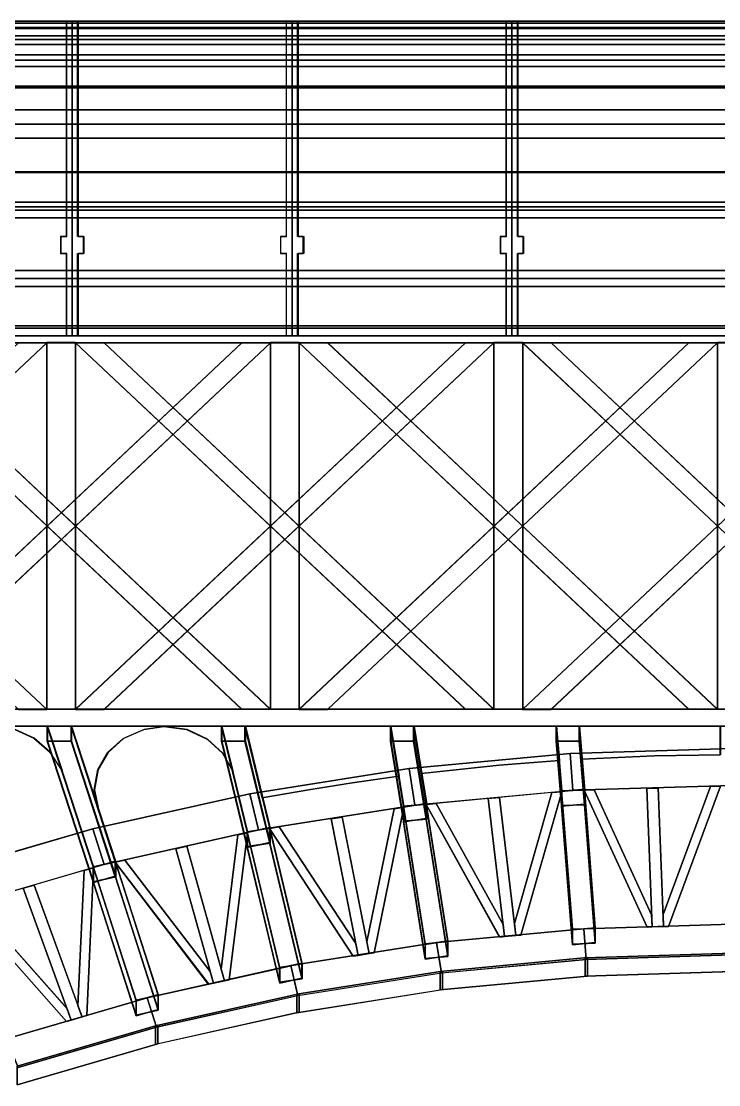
# Model space of a CAD drawing. Extents: x -24 to 24, y 14 to 139.
# Drawn here: x -4.89 to -0.09, y 27.87 to 35.2 of the extents above; entities that cross this region are included whole.
import ezdxf

# ---------------------------------------------------------------- set-up
doc = ezdxf.new("R2010")
doc.units = 0

msp = doc.modelspace()

# ---------------------------------------------------------------- linework, layer by layer
at = {"layer": 'sssss', "color": 253}
for points in [[(-4.5832, 33.7153, -13.7687), (-4.6226, 33.7153, -13.7687), (-4.6226, 33.5978, -13.7571), (-4.5832, 33.5978, -13.7571), (-4.5832, 33.0315, -13.7028), (-4.5044, 33.0317, -13.7029), (-4.5044, 33.5978, -13.7571), (-4.465, 33.5978, -13.7571), (-4.465, 33.7153, -13.7687), (-4.5044, 33.7153, -13.7687), (-4.5044, 35.1969, -13.9163), (-4.5832, 35.1969, -13.9163)], [(-4.5008, 33.7153, 13.7687), (-4.4615, 33.7153, 13.7687), (-4.4615, 33.5978, 13.7571), (-4.5008, 33.5978, 13.7571), (-4.5008, 33.0315, 13.7028), (-4.5796, 33.0317, 13.7029), (-4.5796, 33.5978, 13.7571), (-4.619, 33.5978, 13.7571), (-4.619, 33.7153, 13.7687), (-4.5796, 33.7153, 13.7687), (-4.5796, 35.1969, 13.9163), (-4.5008, 35.1969, 13.9163)], [(-4.5421, 33.0315, 13.7028), (-4.5421, 33.3874, 13.4993), (-4.5421, 34.2324, 13.2677), (-4.5421, 34.8591, 13.3342), (-4.5421, 35.1704, 13.6727), (-4.5421, 35.1969, 13.8556), (-4.5421, 35.1969, 13.9164)], [(-4.5419, 33.0315, -13.7028), (-4.5419, 33.3874, -13.4993), (-4.5419, 34.2324, -13.2677), (-4.5419, 34.8591, -13.3342), (-4.5419, 35.1704, -13.6727), (-4.5419, 35.1968, -13.8556), (-4.5419, 35.1968, -13.9164)], [(-3.0692, 33.7153, -13.7687), (-3.1085, 33.7153, -13.7687), (-3.1085, 33.5978, -13.7571), (-3.0692, 33.5978, -13.7571), (-3.0692, 33.0315, -13.7028), (-2.9904, 33.0317, -13.7029), (-2.9904, 33.5978, -13.7571), (-2.951, 33.5978, -13.7571), (-2.951, 33.7153, -13.7687), (-2.9904, 33.7153, -13.7687), (-2.9904, 35.1969, -13.9163), (-3.0692, 35.1969, -13.9163)], [(-2.9868, 33.7153, 13.7687), (-2.9475, 33.7153, 13.7687), (-2.9475, 33.5978, 13.7571), (-2.9868, 33.5978, 13.7571), (-2.9868, 33.0315, 13.7028), (-3.0656, 33.0317, 13.7029), (-3.0656, 33.5978, 13.7571), (-3.105, 33.5978, 13.7571), (-3.105, 33.7153, 13.7687), (-3.0656, 33.7153, 13.7687), (-3.0656, 35.1969, 13.9163), (-2.9868, 35.1969, 13.9163)], [(-3.0281, 33.0315, 13.7028), (-3.0281, 33.3874, 13.4993), (-3.0281, 34.2324, 13.2677), (-3.0281, 34.8591, 13.3342), (-3.0281, 35.1704, 13.6727), (-3.0281, 35.1969, 13.8556), (-3.0281, 35.1969, 13.9164)], [(-3.0279, 33.0315, -13.7028), (-3.0279, 33.3874, -13.4993), (-3.0279, 34.2324, -13.2677), (-3.0279, 34.8591, -13.3342), (-3.0279, 35.1704, -13.6727), (-3.0279, 35.1968, -13.8556), (-3.0279, 35.1968, -13.9164)], [(-1.5552, 33.7153, -13.7687), (-1.5945, 33.7153, -13.7687), (-1.5945, 33.5978, -13.7571), (-1.5552, 33.5978, -13.7571), (-1.5552, 33.0315, -13.7028), (-1.4764, 33.0317, -13.7029), (-1.4764, 33.5978, -13.7571), (-1.437, 33.5978, -13.7571), (-1.437, 33.7153, -13.7687), (-1.4764, 33.7153, -13.7687), (-1.4764, 35.1969, -13.9163), (-1.5552, 35.1969, -13.9163)], [(-1.4728, 33.7153, 13.7687), (-1.4335, 33.7153, 13.7687), (-1.4335, 33.5978, 13.7571), (-1.4728, 33.5978, 13.7571), (-1.4728, 33.0315, 13.7028), (-1.5516, 33.0317, 13.7029), (-1.5516, 33.5978, 13.7571), (-1.591, 33.5978, 13.7571), (-1.591, 33.7153, 13.7687), (-1.5516, 33.7153, 13.7687), (-1.5516, 35.1969, 13.9163), (-1.4728, 35.1969, 13.9163)], [(-1.5141, 33.0315, 13.7028), (-1.5141, 33.3874, 13.4993), (-1.5141, 34.2324, 13.2677), (-1.5141, 34.8591, 13.3342), (-1.5141, 35.1704, 13.6727), (-1.5141, 35.1969, 13.8556), (-1.5141, 35.1969, 13.9164)], [(-1.5139, 33.0315, -13.7028), (-1.5139, 33.3874, -13.4993), (-1.5139, 34.2324, -13.2677), (-1.5139, 34.8591, -13.3342), (-1.5139, 35.1704, -13.6727), (-1.5139, 35.1968, -13.8556), (-1.5139, 35.1968, -13.9164)], [(-8.2943, 30.4599, -14.8983), (-8.3477, 30.4793, -14.8885), (-8.3881, 30.5117, -14.8722), (-8.4142, 30.5535, -14.8512), (-8.4237, 30.6085, -14.8236), (-8.4154, 30.6491, -14.8032), (-7.4171, 32.6356, -13.8047), (-7.307, 32.7439, -13.7503), (-7.1845, 32.832, -13.706), (-7.0617, 32.8966, -13.6735), (-6.9083, 32.9519, -13.6458), (-6.7551, 32.9835, -13.6299), (6.7583, 32.9835, -13.6299), (6.9145, 32.9501, -13.6466), (7.0514, 32.9012, -13.6712), (7.1912, 32.8278, -13.7081), (7.3217, 33.1, -13.5713), (-7.322, 33.1, -13.5713), (-8.7073, 30.3438, -14.9566), (0, 30.3438, -14.9566), (0, 30.4599, -14.8983)], [(-7.3153, 32.7369, 13.7538), (-7.4171, 32.6356, 13.8047), (-8.4148, 30.6506, 14.8024), (-8.4238, 30.6007, 14.8275), (-8.4146, 30.5545, 14.8507), (-8.3895, 30.5133, 14.8714), (-8.3487, 30.4799, 14.8882), (-8.2943, 30.4599, 14.8983), (0, 30.4599, 14.8983), (0, 30.3438, 14.9566), (-8.7073, 30.3438, 14.9566), (-7.3217, 33.1, 13.5713), (-7.1912, 32.8279, 13.7081)], [(8.2943, 30.4599, 14.8983), (8.3477, 30.4793, 14.8885), (8.3881, 30.5117, 14.8722), (8.4142, 30.5535, 14.8512), (8.4237, 30.6085, 14.8236), (8.4154, 30.6491, 14.8032), (7.4171, 32.6356, 13.8047), (7.307, 32.7439, 13.7503), (7.1845, 32.832, 13.706), (7.0617, 32.8967, 13.6735), (6.9083, 32.9519, 13.6458), (6.7551, 32.9835, 13.6299), (-6.7583, 32.9835, 13.6299), (-6.9145, 32.9501, 13.6466), (-7.0514, 32.9012, 13.6712), (-7.1912, 32.8279, 13.7081), (-7.3217, 33.1, 13.5713), (7.322, 33.1, 13.5713), (8.7073, 30.3438, 14.9566), (0, 30.3438, 14.9566), (0, 30.4599, 14.8983)], [(-5.5751, 29.9059, -15.1766), (-5.5513, 30.0404, -15.109), (-5.493, 30.1477, -15.0551), (-5.3795, 30.2546, -15.0014), (-5.2386, 30.3197, -14.9686), (-5.0881, 30.341, -14.9579), (-4.9376, 30.3197, -14.9686), (-4.807, 30.2613, -14.998), (-4.6979, 30.1663, -15.0458), (-4.6141, 30.0374, -15.1105), (-4.714, 30.3438, -14.9565), (-5.7964, 30.3438, -14.9565), (-5.5613, 29.7746, -15.2426)], [(-5.7932, 30.3438, 14.9565), (-4.7109, 30.3438, 14.9565), (-4.611, 30.0374, 15.1105), (-4.6948, 30.1663, 15.0458), (-4.8039, 30.2613, 14.998), (-4.9345, 30.3198, 14.9686), (-5.085, 30.3411, 14.9579), (-5.2355, 30.3198, 14.9686), (-5.3764, 30.2546, 15.0014), (-5.4899, 30.1477, 15.0551), (-5.5481, 30.0404, 15.109), (-5.572, 29.9059, 15.1766), (-5.5582, 29.7747, 15.2426)], [(-4.3915, 29.9058, -15.1767), (-4.3656, 30.0457, -15.1064), (-4.2985, 30.1616, -15.0481), (-4.1907, 30.2579, -14.9997), (-4.0489, 30.3214, -14.9678), (-3.9108, 30.3409, -14.9579), (-3.754, 30.3197, -14.9686), (-3.6131, 30.2545, -15.0014), (-3.5067, 30.157, -15.0504), (-3.439, 30.035, -15.1118), (-3.514, 30.3438, -14.9565), (-4.55, 30.3438, -14.9565), (-4.3672, 29.7834, -15.2382)], [(-4.5469, 30.3438, 14.9565), (-3.5108, 30.3438, 14.9565), (-3.4359, 30.035, 15.1118), (-3.5036, 30.157, 15.0504), (-3.6099, 30.2545, 15.0014), (-3.7508, 30.3197, 14.9686), (-3.9077, 30.3409, 14.9579), (-4.0457, 30.3214, 14.9678), (-4.1876, 30.2579, 14.9997), (-4.2953, 30.1616, 15.0481), (-4.3625, 30.0457, 15.1064), (-4.3883, 29.9059, 15.1767), (-4.3641, 29.7834, 15.2382)], [(-3.236, 29.8492, -15.2051), (-2.9019, 29.908, -15.1756), (-2.6145, 29.9533, -15.1528), (-2.2941, 29.9981, -15.1303), (-2.35, 30.3438, -14.9565), (-3.3528, 30.3438, -14.9565)], [(-2.3468, 30.3438, 14.9565), (-2.2909, 29.9982, 15.1303), (-2.6114, 29.9534, 15.1528), (-2.8988, 29.9081, 15.1756), (-3.2328, 29.8492, 15.2051), (-3.3497, 30.3438, 14.9565)], [(-1.6023, 30.0746, -15.0918), (-1.1899, 30.1071, -15.0755), (-1.2095, 30.3438, -14.9565), (-2.1909, 30.3438, -14.9565), (-2.1381, 30.0178, -15.1204)], [(-2.1877, 30.3438, 14.9565), (-1.2063, 30.3438, 14.9565), (-1.1868, 30.1071, 15.0755), (-1.5992, 30.0746, 15.0918), (-2.135, 30.0178, 15.1204)], [(-1.0516, 30.3438, -14.9565), (-1.0329, 30.117, -15.0705), (-0.5349, 30.139, -15.0595), (-0.08, 30.1468, -15.0555), (-0.0808, 30.3438, -14.9565)], [(-0.0769, 30.1468, 15.0555), (-0.5318, 30.139, 15.0595), (-1.0297, 30.117, 15.0705), (-1.0484, 30.3438, 14.9565), (-0.0776, 30.3438, 14.9565)], [(-1.4965, 28.9847, 15.634), (-1.2389, 29.8856, 15.1811), (-1.171, 29.892, 15.1779), (-1.4532, 28.9052, 15.674), (-1.4868, 28.902, 15.6756)], [(-1.4531, 28.9053, -15.6739), (-1.171, 29.8921, -15.1778), (-1.2389, 29.8857, -15.1811), (-1.4964, 28.9849, -15.6339), (-1.4867, 28.9022, -15.6755)], [(-0.5826, 28.9598, 15.6465), (-1.0161, 29.9017, 15.173), (-0.9478, 29.9039, 15.1719), (-0.5521, 29.044, 15.6042), (-0.5489, 28.9608, 15.646)], [(-0.552, 29.044, -15.6042), (-0.9477, 29.9039, -15.1719), (-1.016, 29.9017, -15.173), (-0.5825, 28.9598, -15.6465), (-0.5487, 28.9609, -15.646)], [(-0.4734, 29.0464, 15.603), (-0.1459, 29.9289, 15.1593), (-0.0777, 29.9311, 15.1583), (-0.4364, 28.9643, 15.6442), (-0.4702, 28.9633, 15.6448)], [(-0.4363, 28.9644, -15.6442), (-0.0776, 29.9311, -15.1582), (-0.1459, 29.929, -15.1593), (-0.4733, 29.0464, -15.603), (-0.47, 28.9633, -15.6447)], [(-1.5987, 28.8915, 15.6809), (-2.1048, 29.8041, 15.2221), (-2.0369, 29.8105, 15.2189), (-1.5748, 28.9774, 15.6377), (-1.5651, 28.8947, 15.6793)], [(-1.5747, 28.9775, -15.6376), (-2.0368, 29.8106, -15.2188), (-2.1047, 29.8042, -15.222), (-1.5985, 28.8916, -15.6808), (-1.565, 28.8948, -15.6792)], [(-2.5123, 28.8593, 15.697), (-2.3258, 29.774, 15.2372), (-2.2586, 29.7846, 15.2319), (-2.4628, 28.7827, 15.7356), (-2.4961, 28.7774, 15.7382)], [(-2.4627, 28.7829, -15.7354), (-2.2585, 29.7849, -15.2317), (-2.3258, 29.7743, -15.2371), (-2.5122, 28.8595, -15.6969), (-2.496, 28.7776, -15.7381)], [(-3.5158, 28.6707, 15.7918), (-3.4013, 29.5949, 15.3273), (-3.3351, 29.6096, 15.3198), (-3.4604, 28.5973, 15.8287), (-3.4932, 28.59, 15.8324)], [(-3.4603, 28.5977, -15.8286), (-3.3351, 29.61, -15.3197), (-3.4013, 29.5952, -15.3271), (-3.5157, 28.671, -15.7917), (-3.4931, 28.5903, -15.8322)], [(-2.6069, 28.7599, 15.747), (-3.1832, 29.6386, 15.3053), (-3.1159, 29.6493, 15.2999), (-2.5898, 28.8471, 15.7032), (-2.5736, 28.7652, 15.7444)], [(-2.5897, 28.8473, -15.7031), (-3.1159, 29.6495, -15.2998), (-3.1831, 29.6388, -15.3052), (-2.6068, 28.7601, -15.7469), (-2.5735, 28.7654, -15.7442)], [(-4.441, 28.3506, -15.9528), (-4.3953, 29.3682, -15.4412), (-4.4602, 29.3493, -15.4507), (-4.502, 28.4203, -15.9177), (-4.4731, 28.3412, -15.9575)], [(-4.502, 28.4199, 15.9179), (-4.4602, 29.3489, 15.4509), (-4.3953, 29.3678, 15.4414), (-4.4411, 28.3502, 15.953), (-4.4732, 28.3408, 15.9577)], [(-3.5921, 28.654, -15.8002), (-4.1797, 29.4213, -15.4145), (-4.246, 29.4065, -15.422), (-3.6022, 28.566, -15.8445), (-3.5695, 28.5733, -15.8408)], [(-3.6023, 28.5657, 15.8447), (-4.246, 29.4062, 15.4221), (-4.1797, 29.421, 15.4147), (-3.5921, 28.6537, 15.8004), (-3.5696, 28.573, 15.841)], [(-4.5768, 28.3985, -15.9287), (-5.2231, 29.1272, -15.5623), (-5.288, 29.1083, -15.5718), (-4.5801, 28.3101, -15.9731), (-4.548, 28.3194, -15.9684)], [(-4.5801, 28.3097, 15.9733), (-5.288, 29.108, 15.572), (-5.2231, 29.1269, 15.5625), (-4.5769, 28.3981, 15.9289), (-4.548, 28.319, 15.9686)]]:
    msp.add_polyline3d(points, close=True, dxfattribs=at)
for points in [[(0, 35.1834, 13.8078), (-13.8079, 35.1834, 13.8078), (-13.8558, 35.1969, 13.8556), (0, 35.1969, 13.8556)], [(0, 35.1969, 13.8556), (-13.8558, 35.1969, 13.8556), (-13.7012, 35.1969, 13.7028), (0, 35.1969, 13.7028)], [(-13.7012, 35.1968, -13.7028), (-13.8558, 35.1968, -13.8556), (0, 35.1968, -13.8556), (0, 35.1968, -13.7028)], [(-13.8558, 35.1968, -13.8556), (-13.8079, 35.1834, -13.8078), (0, 35.1834, -13.8078), (0, 35.1968, -13.8556)], [(-13.8079, 35.1834, -13.8078), (-13.7157, 35.1466, -13.7154), (0, 35.1466, -13.7154), (0, 35.1834, -13.8078)], [(0, 35.1467, 13.7154), (-13.7157, 35.1467, 13.7154), (-13.8079, 35.1834, 13.8078), (0, 35.1834, 13.8078)], [(0, 35.1969, 13.7028), (-13.7012, 35.1969, 13.7028), (-13.6165, 35.1548, 13.6163), (0, 35.1548, 13.6163)], [(-13.6165, 35.1548, -13.6163), (-13.7012, 35.1968, -13.7028), (0, 35.1968, -13.7028), (0, 35.1548, -13.6163)], [(-13.462, 35.0716, -13.4618), (-13.6165, 35.1548, -13.6163), (0, 35.1548, -13.6163), (0, 35.0716, -13.4618)], [(0, 35.1548, 13.6163), (-13.6165, 35.1548, 13.6163), (-13.462, 35.0716, 13.4618), (0, 35.0716, 13.4618)], [(0, 35.0973, 13.6291), (-13.629, 35.0973, 13.6291), (-13.7157, 35.1467, 13.7154), (0, 35.1467, 13.7154)], [(-13.7157, 35.1466, -13.7154), (-13.629, 35.0973, -13.6291), (0, 35.0973, -13.6291), (0, 35.1466, -13.7154)], [(-13.629, 35.0973, -13.6291), (-13.5508, 35.0362, -13.5507), (0, 35.0362, -13.5507), (0, 35.0973, -13.6291)], [(0, 35.0362, 13.5507), (-13.5508, 35.0362, 13.5507), (-13.629, 35.0973, 13.6291), (0, 35.0973, 13.6291)], [(-13.5508, 35.0362, -13.5507), (-13.4817, 34.9648, -13.4815), (0, 34.9648, -13.4815), (0, 35.0362, -13.5507)], [(0, 34.9648, 13.4815), (-13.4817, 34.9648, 13.4815), (-13.5508, 35.0362, 13.5507), (0, 35.0362, 13.5507)], [(-13.355, 34.929, -13.3548), (-13.462, 35.0716, -13.4618), (0, 35.0716, -13.4618), (0, 34.929, -13.3548)], [(0, 35.0716, 13.4618), (-13.462, 35.0716, 13.4618), (-13.355, 34.929, 13.3548), (0, 34.929, 13.3548)], [(-13.4817, 34.9648, -13.4815), (-13.4232, 34.8843, -13.4232), (0, 34.8843, -13.4232), (0, 34.9648, -13.4815)], [(0, 34.8843, 13.4232), (-13.4232, 34.8843, 13.4232), (-13.4817, 34.9648, 13.4815), (0, 34.9648, 13.4815)], [(-13.2599, 34.7389, -13.2597), (-13.355, 34.929, -13.3548), (0, 34.929, -13.3548), (0, 34.7389, -13.2597)], [(0, 34.929, 13.3548), (-13.355, 34.929, 13.3548), (-13.2599, 34.7389, 13.2597), (0, 34.7389, 13.2597)], [(-13.4232, 34.8843, -13.4232), (-13.3585, 34.7503, -13.3582), (0, 34.7503, -13.3582), (0, 34.8843, -13.4232)], [(0, 34.7503, 13.3582), (-13.3585, 34.7503, 13.3582), (-13.4232, 34.8843, 13.4232), (0, 34.8843, 13.4232)], [(-13.3585, 34.7503, -13.3582), (-13.3289, 34.5876, -13.3287), (0, 34.5876, -13.3287), (0, 34.7503, -13.3582)], [(0, 34.5877, 13.3287), (-13.3289, 34.5877, 13.3287), (-13.3585, 34.7503, 13.3582), (0, 34.7503, 13.3582)], [(-13.248, 34.4894, -13.2479), (-13.2599, 34.7389, -13.2597), (0, 34.7389, -13.2597), (0, 34.4894, -13.2479)], [(0, 34.7389, 13.2597), (-13.2599, 34.7389, 13.2597), (-13.248, 34.4894, 13.2479), (0, 34.4894, 13.2479)], [(0, 34.3931, 13.3213), (-13.3214, 34.3931, 13.3213), (-13.3289, 34.5877, 13.3287), (0, 34.5877, 13.3287)], [(-13.3289, 34.5876, -13.3287), (-13.3214, 34.3931, -13.3213), (0, 34.3931, -13.3213), (0, 34.5876, -13.3287)], [(-13.248, 34.1566, -13.2479), (-13.248, 34.4894, -13.2479), (0, 34.4894, -13.2479), (0, 34.1566, -13.2479)], [(0, 34.4894, 13.2479), (-13.248, 34.4894, 13.2479), (-13.248, 34.1566, 13.2479), (0, 34.1566, 13.2479)], [(-13.3214, 34.3931, -13.3213), (-13.3421, 34.1599, -13.3419), (0, 34.1599, -13.3419), (0, 34.3931, -13.3213)], [(0, 34.1599, 13.3419), (-13.3421, 34.1599, 13.3419), (-13.3214, 34.3931, 13.3213), (0, 34.3931, 13.3213)], [(-13.3421, 34.1599, -13.3419), (-13.3747, 33.9512, -13.3739), (0, 33.9512, -13.3739), (0, 34.1599, -13.3419)], [(0, 33.9512, 13.3739), (-13.3747, 33.9512, 13.3739), (-13.3421, 34.1599, 13.3419), (0, 34.1599, 13.3419)], [(-13.3075, 33.919, -13.3073), (-13.248, 34.1566, -13.2479), (0, 34.1566, -13.2479), (0, 33.919, -13.3073)], [(0, 34.1566, 13.2479), (-13.248, 34.1566, 13.2479), (-13.3075, 33.919, 13.3073), (0, 33.919, 13.3073)], [(-13.6042, 33.0315, -13.6044), (-13.3075, 33.919, -13.3073), (0, 33.919, -13.3073), (0, 33.0315, -13.6044)], [(0, 33.919, 13.3073), (-13.3075, 33.919, 13.3073), (-13.6042, 33.0315, 13.6044), (0, 33.0315, 13.6044)], [(-13.3747, 33.9512, -13.3739), (-13.4804, 33.8971, -13.424), (0, 33.8971, -13.424), (0, 33.9512, -13.3739)], [(0, 33.8972, 13.424), (-13.4804, 33.8972, 13.424), (-13.3747, 33.9512, 13.3739), (0, 33.9512, 13.3739)], [(-13.4019, 33.843, -13.4016), (-13.5189, 33.4806, -13.5077), (0, 33.4806, -13.5077), (0, 33.843, -13.4016)], [(0, 33.4806, 13.5077), (-13.5189, 33.4806, 13.5077), (-13.4019, 33.843, 13.4016), (0, 33.843, 13.4016)], [(0, 33.843, 13.4016), (-13.4019, 33.843, 13.4016), (-13.4804, 33.8972, 13.424), (0, 33.8972, 13.424)], [(-13.4804, 33.8971, -13.424), (-13.4019, 33.843, -13.4016), (0, 33.843, -13.4016), (0, 33.8971, -13.424)], [(-13.5189, 33.4806, -13.5077), (-13.5539, 33.4259, -13.5632), (0, 33.4259, -13.5632), (0, 33.4806, -13.5077)], [(0, 33.426, 13.5632), (-13.5539, 33.426, 13.5632), (-13.5189, 33.4806, 13.5077), (0, 33.4806, 13.5077)], [(0, 33.3708, 13.5455), (-13.5457, 33.3708, 13.5455), (-13.5539, 33.426, 13.5632), (0, 33.426, 13.5632)], [(-13.5539, 33.4259, -13.5632), (-13.5457, 33.3708, -13.5455), (0, 33.3708, -13.5455), (0, 33.4259, -13.5632)], [(-13.5457, 33.3708, -13.5455), (-13.674, 33.0845, -13.6751), (0, 33.0845, -13.6751), (0, 33.3708, -13.5455)], [(0, 33.0845, 13.6751), (-13.674, 33.0845, 13.6751), (-13.5457, 33.3708, 13.5455), (0, 33.3708, 13.5455)], [(-13.674, 33.0845, -13.6751), (-13.703, 33.0315, -13.7028), (0, 33.0315, -13.7028), (0, 33.0845, -13.6751)], [(0, 33.0315, 13.7028), (-13.703, 33.0315, 13.7028), (-13.674, 33.0845, 13.6751), (0, 33.0845, 13.6751)], [(-13.703, 33.0315, -13.7028), (-13.6042, 33.0315, -13.6044), (0, 33.0315, -13.6044), (0, 33.0315, -13.7028)], [(0, 33.0315, 13.6044), (-13.6042, 33.0315, 13.6044), (-13.703, 33.0315, 13.7028), (0, 33.0315, 13.7028)], [(-7.4002, 30.4593, -14.8972), (-4.7163, 32.9829, -13.6288), (-4.9125, 32.9829, -13.6288), (-7.5964, 30.4593, -14.8972)], [(-4.9121, 32.9837, 13.6304), (-4.7159, 32.9837, 13.6304), (-7.4, 30.4601, 14.8988), (-7.5963, 30.4601, 14.8988)], [(-5.8613, 32.9837, -13.6304), (-6.0576, 32.9837, -13.6304), (-3.3735, 30.4601, -14.8988), (-3.1772, 30.4601, -14.8988)], [(-5.8612, 30.4593, -14.8972), (-3.1772, 32.9829, -13.6288), (-3.3734, 32.9829, -13.6288), (-6.0574, 30.4593, -14.8972)], [(-3.3731, 32.9837, 13.6304), (-3.1768, 32.9837, 13.6304), (-5.861, 30.4601, 14.8988), (-6.0572, 30.4601, 14.8988)], [(-3.3732, 30.4593, 14.8972), (-6.0571, 32.9829, 13.6288), (-5.8609, 32.9829, 13.6288), (-3.177, 30.4593, 14.8972)], [(-4.7163, 32.9843, 13.6314), (-4.5181, 32.9843, 13.6314), (-4.5181, 30.4606, 14.8998), (-4.7163, 30.4606, 14.8998)], [(-4.5181, 30.4606, -14.8998), (-4.5181, 32.9842, -13.6314), (-4.7163, 32.9842, -13.6314), (-4.7163, 30.4606, -14.8998)], [(-4.3223, 32.9837, -13.6304), (-4.5185, 32.9837, -13.6304), (-1.8344, 30.4601, -14.8988), (-1.6382, 30.4601, -14.8988)], [(-4.3221, 30.4593, -14.8972), (-1.6382, 32.9829, -13.6288), (-1.8344, 32.9829, -13.6288), (-4.5183, 30.4593, -14.8972)], [(-1.834, 32.9837, 13.6304), (-1.6378, 32.9837, 13.6304), (-4.3219, 30.4601, 14.8988), (-4.5181, 30.4601, 14.8988)], [(-1.8342, 30.4593, 14.8972), (-4.5181, 32.9829, 13.6288), (-4.3219, 32.9829, 13.6288), (-1.6379, 30.4593, 14.8972)], [(-3.1772, 32.9843, 13.6314), (-2.979, 32.9843, 13.6314), (-2.979, 30.4606, 14.8998), (-3.1772, 30.4606, 14.8998)], [(-2.979, 30.4606, -14.8998), (-2.979, 32.9842, -13.6314), (-3.1772, 32.9842, -13.6314), (-3.1772, 30.4606, -14.8998)], [(-2.7832, 32.9837, -13.6304), (-2.9794, 32.9837, -13.6304), (-0.2953, 30.4601, -14.8988), (-0.0991, 30.4601, -14.8988)], [(-2.783, 30.4593, -14.8972), (-0.0991, 32.9829, -13.6288), (-0.2953, 32.9829, -13.6288), (-2.9793, 30.4593, -14.8972)], [(-0.2949, 32.9837, 13.6304), (-0.0987, 32.9837, 13.6304), (-2.7828, 30.4601, 14.8988), (-2.979, 30.4601, 14.8988)], [(-0.2951, 30.4593, 14.8972), (-2.979, 32.9829, 13.6288), (-2.7828, 32.9829, 13.6288), (-0.0989, 30.4593, 14.8972)], [(-1.6382, 32.9843, 13.6314), (-1.44, 32.9843, 13.6314), (-1.44, 30.4606, 14.8998), (-1.6382, 30.4606, 14.8998)], [(-1.44, 30.4606, -14.8998), (-1.44, 32.9842, -13.6314), (-1.6382, 32.9842, -13.6314), (-1.6382, 30.4606, -14.8998)], [(-1.2441, 32.9837, -13.6304), (-1.4404, 32.9837, -13.6304), (1.2438, 30.4601, -14.8988), (1.44, 30.4601, -14.8988)], [(-1.244, 30.4593, -14.8972), (1.44, 32.9829, -13.6288), (1.2437, 32.9829, -13.6288), (-1.4402, 30.4593, -14.8972)], [(1.2441, 32.9837, 13.6304), (1.4404, 32.9837, 13.6304), (-1.2438, 30.4601, 14.8988), (-1.44, 30.4601, 14.8988)], [(1.244, 30.4593, 14.8972), (-1.44, 32.9829, 13.6288), (-1.2437, 32.9829, 13.6288), (1.4402, 30.4593, 14.8972)], [(-0.0991, 30.4606, 14.8998), (-0.0991, 32.9843, 13.6314), (0.0991, 32.9843, 13.6314), (0.0991, 30.4606, 14.8998)], [(0.0991, 30.4606, -14.8998), (0.0991, 32.9842, -13.6314), (-0.0991, 32.9842, -13.6314), (-0.0991, 30.4606, -14.8998)], [(-7.2407, 32.8273, -13.707), (-7.3478, 32.7493, -13.7462), (-4.9123, 30.4593, -14.8972), (-4.7161, 30.4593, -14.8972)], [(-4.9123, 30.4593, 14.8972), (-7.3478, 32.7493, 13.7462), (-7.2407, 32.8273, 13.707), (-4.7161, 30.4593, 14.8972)], [(-4.714, 30.2412, -14.7525), (-4.3979, 29.2718, -15.2398), (-4.3979, 29.3743, -15.4439), (-4.714, 30.3438, -14.9565)], [(-4.714, 30.3438, -14.9565), (-4.55, 30.3438, -14.9565), (-4.55, 30.2412, -14.7525), (-4.714, 30.2412, -14.7525)], [(-4.714, 30.3438, -14.9565), (-4.3979, 29.3743, -15.4439), (-4.245, 29.4085, -15.4267), (-4.55, 30.3438, -14.9565)], [(-4.5469, 30.2412, 14.7525), (-4.5469, 30.3438, 14.9565), (-4.7109, 30.3438, 14.9565), (-4.7109, 30.2412, 14.7525)], [(-4.3947, 29.3744, 15.4439), (-4.3947, 29.2718, 15.2398), (-4.7109, 30.2412, 14.7525), (-4.7109, 30.3438, 14.9565)], [(-4.2419, 29.4085, 15.4267), (-4.3947, 29.3744, 15.4439), (-4.7109, 30.3438, 14.9565), (-4.5469, 30.3438, 14.9565)], [(-4.55, 30.3438, -14.9565), (-4.245, 29.4085, -15.4267), (-4.245, 29.3059, -15.2227), (-4.55, 30.2412, -14.7525)], [(-4.2419, 29.3059, 15.2227), (-4.2419, 29.4085, 15.4267), (-4.5469, 30.3438, 14.9565), (-4.5469, 30.2412, 14.7525)], [(-3.514, 30.2412, -14.7525), (-3.3374, 29.5137, -15.1182), (-3.3374, 29.6163, -15.3222), (-3.514, 30.3438, -14.9565)], [(-3.514, 30.3438, -14.9565), (-3.3528, 30.3438, -14.9565), (-3.3528, 30.2412, -14.7525), (-3.514, 30.2412, -14.7525)], [(-3.514, 30.3438, -14.9565), (-3.3374, 29.6163, -15.3222), (-3.1822, 29.6408, -15.3099), (-3.3528, 30.3438, -14.9565)], [(-3.3497, 30.2412, 14.7525), (-3.3497, 30.3438, 14.9565), (-3.5108, 30.3438, 14.9565), (-3.5108, 30.2412, 14.7525)], [(-3.3343, 29.6163, 15.3222), (-3.3343, 29.5137, 15.1182), (-3.5108, 30.2412, 14.7525), (-3.5108, 30.3438, 14.9565)], [(-3.1791, 29.6408, 15.3099), (-3.3343, 29.6163, 15.3222), (-3.5108, 30.3438, 14.9565), (-3.3497, 30.3438, 14.9565)], [(-3.3528, 30.3438, -14.9565), (-3.1822, 29.6408, -15.3099), (-3.1822, 29.5382, -15.1059), (-3.3528, 30.2412, -14.7525)], [(-3.1791, 29.5383, 15.1059), (-3.1791, 29.6408, 15.3099), (-3.3497, 30.3438, 14.9565), (-3.3497, 30.2412, 14.7525)], [(-2.35, 30.2412, -14.7525), (-2.2606, 29.6888, -15.0302), (-2.2606, 29.7914, -15.2342), (-2.35, 30.3438, -14.9565)], [(-2.35, 30.3438, -14.9565), (-2.1909, 30.3438, -14.9565), (-2.1909, 30.2412, -14.7525), (-2.35, 30.2412, -14.7525)], [(-2.35, 30.3438, -14.9565), (-2.2606, 29.7914, -15.2342), (-2.1039, 29.8061, -15.2268), (-2.1909, 30.3438, -14.9565)], [(-2.1877, 30.2412, 14.7525), (-2.1877, 30.3438, 14.9565), (-2.3468, 30.3438, 14.9565), (-2.3468, 30.2412, 14.7525)], [(-2.2575, 29.7914, 15.2342), (-2.2575, 29.6888, 15.0302), (-2.3468, 30.2412, 14.7525), (-2.3468, 30.3438, 14.9565)], [(-2.1008, 29.8062, 15.2268), (-2.2575, 29.7914, 15.2342), (-2.3468, 30.3438, 14.9565), (-2.1877, 30.3438, 14.9565)], [(-2.1909, 30.3438, -14.9565), (-2.1039, 29.8061, -15.2268), (-2.1039, 29.7036, -15.0228), (-2.1909, 30.2412, -14.7525)], [(-2.1008, 29.7036, 15.0228), (-2.1008, 29.8062, 15.2268), (-2.1877, 30.3438, 14.9565), (-2.1877, 30.2412, 14.7525)], [(-1.2095, 30.2412, -14.7525), (-1.1728, 29.7962, -14.9762), (-1.1728, 29.8988, -15.1802), (-1.2095, 30.3438, -14.9565)], [(-1.2095, 30.3438, -14.9565), (-1.0516, 30.3438, -14.9565), (-1.0516, 30.2412, -14.7525), (-1.2095, 30.2412, -14.7525)], [(-1.2095, 30.3438, -14.9565), (-1.1728, 29.8988, -15.1802), (-1.0153, 29.9037, -15.1777), (-1.0516, 30.3438, -14.9565)], [(-1.0484, 30.2412, 14.7525), (-1.0484, 30.3438, 14.9565), (-1.2063, 30.3438, 14.9565), (-1.2063, 30.2412, 14.7525)], [(-1.1696, 29.8988, 15.1802), (-1.1696, 29.7962, 14.9762), (-1.2063, 30.2412, 14.7525), (-1.2063, 30.3438, 14.9565)], [(-1.0121, 29.9037, 15.1777), (-1.1696, 29.8988, 15.1802), (-1.2063, 30.3438, 14.9565), (-1.0484, 30.3438, 14.9565)], [(-1.0516, 30.3438, -14.9565), (-1.0153, 29.9037, -15.1777), (-1.0153, 29.8011, -14.9737), (-1.0516, 30.2412, -14.7525)], [(-1.0121, 29.8012, 14.9737), (-1.0121, 29.9037, 15.1777), (-1.0484, 30.3438, 14.9565), (-1.0484, 30.2412, 14.7525)], [(-4.55, 30.2412, -14.7525), (-4.245, 29.3059, -15.2227), (-4.3979, 29.2718, -15.2398), (-4.714, 30.2412, -14.7525)], [(-4.3947, 29.2718, 15.2398), (-4.2419, 29.3059, 15.2227), (-4.5469, 30.2412, 14.7525), (-4.7109, 30.2412, 14.7525)], [(-3.3528, 30.2412, -14.7525), (-3.1822, 29.5382, -15.1059), (-3.3374, 29.5137, -15.1182), (-3.514, 30.2412, -14.7525)], [(-3.3343, 29.5137, 15.1182), (-3.1791, 29.5383, 15.1059), (-3.3497, 30.2412, 14.7525), (-3.5108, 30.2412, 14.7525)], [(-2.1909, 30.2412, -14.7525), (-2.1039, 29.7036, -15.0228), (-2.2606, 29.6888, -15.0302), (-2.35, 30.2412, -14.7525)], [(-2.2575, 29.6888, 15.0302), (-2.1008, 29.7036, 15.0228), (-2.1877, 30.2412, 14.7525), (-2.3468, 30.2412, 14.7525)], [(-1.0516, 30.2412, -14.7525), (-1.0153, 29.8011, -14.9737), (-1.1728, 29.7962, -14.9762), (-1.2095, 30.2412, -14.7525)], [(-1.1696, 29.7962, 14.9762), (-1.0121, 29.8012, 14.9737), (-1.0484, 30.2412, 14.7525), (-1.2063, 30.2412, 14.7525)], [(-0.0001, 30.1901, 15.0338), (-0.0001, 29.9358, 15.1616), (-1.0937, 29.9017, 15.1788), (-1.1136, 30.1554, 15.0513)], [(-1.1135, 30.1553, -15.0513), (-1.0936, 29.9016, -15.1788), (0, 29.9359, -15.1616), (0, 30.1902, -15.0337)], [(-2.2217, 30.051, -15.1037), (-2.1819, 29.7992, -15.2303), (-1.0937, 29.9017, -15.1787), (-1.1136, 30.1554, -15.0512)], [(-1.1137, 30.1552, 15.0513), (-1.0938, 29.9015, 15.1788), (-2.182, 29.7992, 15.2303), (-2.2217, 30.051, 15.1037)], [(-2.2218, 30.0509, 15.1038), (-2.1821, 29.799, 15.2304), (-3.2597, 29.6289, 15.3159), (-3.319, 29.8776, 15.1909)], [(-3.3189, 29.8778, -15.1908), (-3.2596, 29.6291, -15.3158), (-2.1821, 29.7993, -15.2302), (-2.2218, 30.0511, -15.1036)], [(-4.4, 29.6364, -15.3121), (-4.3213, 29.392, -15.435), (-3.2598, 29.6291, -15.3158), (-3.3191, 29.8779, -15.1907)], [(-3.3191, 29.8775, 15.1909), (-3.2598, 29.6288, 15.316), (-4.3213, 29.3917, 15.4351), (-4.4, 29.6362, 15.3123)], [(-1.0153, 29.8011, -14.9737), (-1.0153, 29.9037, -15.1777), (-1.1728, 29.8988, -15.1802), (-1.1728, 29.7962, -14.9762)], [(-1.1723, 29.8992, -15.18), (-1.0149, 29.9041, -15.1776), (-1.0149, 29.8015, -14.9735), (-1.1723, 29.7966, -14.976)], [(-0.94, 28.9509, -15.6567), (-1.0149, 29.9041, -15.1776), (-1.1723, 29.8992, -15.18), (-1.0975, 28.946, -15.6592)], [(-1.0975, 28.946, -15.6592), (-1.1723, 29.8992, -15.18), (-1.1723, 29.7966, -14.976), (-1.0975, 28.8434, -15.4552)], [(-1.0154, 29.9089, 15.1751), (-1.1721, 29.8942, 15.1826), (-1.1721, 29.7916, 14.9785), (-1.0154, 29.8064, 14.9711)], [(-1.0974, 28.941, 15.6617), (-1.1721, 29.8942, 15.1826), (-1.0154, 29.9089, 15.1751), (-0.9407, 28.9557, 15.6543)], [(-1.1721, 29.8942, 15.1826), (-1.0974, 28.941, 15.6617), (-1.0974, 28.8384, 15.4577), (-1.1721, 29.7916, 14.9785)], [(-1.1696, 29.8988, 15.1802), (-1.0121, 29.9037, 15.1777), (-1.0121, 29.8012, 14.9737), (-1.1696, 29.7962, 14.9762)], [(-0.9407, 28.9557, 15.6543), (-1.0154, 29.9089, 15.1751), (-1.0154, 29.8064, 14.9711), (-0.9407, 28.8532, 15.4503)], [(-1.0149, 29.9041, -15.1776), (-0.94, 28.9509, -15.6567), (-0.94, 28.8483, -15.4527), (-1.0149, 29.8015, -14.9735)], [(-0.5862, 29.9152, -15.1662), (-0.5487, 28.9609, -15.646), (-0.47, 28.9633, -15.6447), (-0.5075, 29.9177, -15.165)], [(-0.5075, 29.9176, 15.165), (-0.4702, 28.9633, 15.6448), (-0.5489, 28.9608, 15.646), (-0.5862, 29.9152, 15.1663)], [(-2.1039, 29.7036, -15.0228), (-2.1039, 29.8061, -15.2268), (-2.2606, 29.7914, -15.2342), (-2.2606, 29.6888, -15.0302)], [(-2.2603, 29.7918, -15.234), (-2.1036, 29.8066, -15.2266), (-2.1036, 29.704, -15.0225), (-2.2603, 29.6893, -15.03)], [(-1.9543, 28.8604, -15.7022), (-2.1036, 29.8066, -15.2266), (-2.2603, 29.7918, -15.234), (-2.111, 28.8457, -15.7096)], [(-2.1045, 29.8113, 15.2242), (-2.2597, 29.7868, 15.2365), (-2.2597, 29.6842, 15.0325), (-2.1045, 29.7087, 15.0202)], [(-2.1105, 28.8406, 15.7122), (-2.2597, 29.7868, 15.2365), (-2.1045, 29.8113, 15.2242), (-1.9554, 28.8651, 15.6999)], [(-2.2575, 29.7914, 15.2342), (-2.1008, 29.8062, 15.2268), (-2.1008, 29.7036, 15.0228), (-2.2575, 29.6888, 15.0302)], [(-1.9554, 28.8651, 15.6999), (-2.1045, 29.8113, 15.2242), (-2.1045, 29.7087, 15.0202), (-1.9554, 28.7625, 15.4958)], [(-2.1036, 29.8066, -15.2266), (-1.9543, 28.8604, -15.7022), (-1.9543, 28.7579, -15.4982), (-2.1036, 29.704, -15.0225)], [(-1.677, 29.8445, -15.2018), (-1.565, 28.8948, -15.6792), (-1.4867, 28.9022, -15.6755), (-1.5987, 29.8518, -15.1981)], [(-1.5987, 29.8517, 15.1982), (-1.4868, 28.902, 15.6756), (-1.5651, 28.8947, 15.6793), (-1.677, 29.8443, 15.2019)], [(-1.0154, 29.8064, 14.9711), (-1.1721, 29.7916, 14.9785), (-1.0974, 28.8384, 15.4577), (-0.9407, 28.8532, 15.4503)], [(-2.111, 28.8457, -15.7096), (-2.2603, 29.7918, -15.234), (-2.2603, 29.6893, -15.03), (-2.111, 28.7431, -15.5056)], [(-2.2597, 29.7868, 15.2365), (-2.1105, 28.8406, 15.7122), (-2.1105, 28.738, 15.5082), (-2.2597, 29.6842, 15.0325)], [(-1.1723, 29.7966, -14.976), (-1.0149, 29.8015, -14.9735), (-0.94, 28.8483, -15.4527), (-1.0975, 28.8434, -15.4552)], [(-2.7596, 29.7057, -15.2715), (-2.5735, 28.7654, -15.7442), (-2.496, 28.7776, -15.7381), (-2.6821, 29.718, -15.2654)], [(-2.6821, 29.7178, 15.2655), (-2.4961, 28.7774, 15.7382), (-2.5736, 28.7652, 15.7444), (-2.7596, 29.7055, 15.2716)], [(-2.2603, 29.6893, -15.03), (-2.1036, 29.704, -15.0225), (-1.9543, 28.7579, -15.4982), (-2.111, 28.7431, -15.5056)], [(-2.1045, 29.7087, 15.0202), (-2.2597, 29.6842, 15.0325), (-2.1105, 28.738, 15.5082), (-1.9554, 28.7625, 15.4958)], [(-5.4595, 29.328, -15.4671), (-5.3619, 29.0891, -15.5872), (-4.3215, 29.3921, -15.435), (-4.4001, 29.6365, -15.3121)], [(-4.4001, 29.636, 15.3123), (-4.3214, 29.3916, 15.4352), (-5.3619, 29.0888, 15.5874), (-5.4595, 29.3277, 15.4673)], [(-3.1822, 29.5382, -15.1059), (-3.1822, 29.6408, -15.3099), (-3.3374, 29.6163, -15.3222), (-3.3374, 29.5137, -15.1182)], [(-3.3372, 29.6168, -15.322), (-3.182, 29.6413, -15.3097), (-3.182, 29.5387, -15.1056), (-3.3372, 29.5142, -15.118)], [(-2.9591, 28.7068, -15.7794), (-3.182, 29.6413, -15.3097), (-3.3372, 29.6168, -15.322), (-3.1142, 28.6823, -15.7918)], [(-3.1142, 28.6823, -15.7918), (-3.3372, 29.6168, -15.322), (-3.3372, 29.5142, -15.118), (-3.1142, 28.5797, -15.5877)], [(-3.1833, 29.6458, 15.3074), (-3.3362, 29.6117, 15.3245), (-3.3362, 29.5091, 15.1205), (-3.1833, 29.5433, 15.1034)], [(-3.1133, 28.6771, 15.7943), (-3.3362, 29.6117, 15.3245), (-3.1833, 29.6458, 15.3074), (-2.9605, 28.7113, 15.7772)], [(-3.3362, 29.6117, 15.3245), (-3.1133, 28.6771, 15.7943), (-3.1133, 28.5746, 15.5903), (-3.3362, 29.5091, 15.1205)], [(-3.3343, 29.6163, 15.3222), (-3.1791, 29.6408, 15.3099), (-3.1791, 29.5383, 15.1059), (-3.3343, 29.5137, 15.1182)], [(-2.9605, 28.7113, 15.7772), (-3.1833, 29.6458, 15.3074), (-3.1833, 29.5433, 15.1034), (-2.9605, 28.6087, 15.5732)], [(-3.182, 29.6413, -15.3097), (-2.9591, 28.7068, -15.7794), (-2.9591, 28.6042, -15.5754), (-3.182, 29.5387, -15.1056)], [(-3.8287, 29.4997, -15.3751), (-3.5695, 28.5733, -15.8408), (-3.4931, 28.5903, -15.8322), (-3.7523, 29.5168, -15.3665)], [(-3.7523, 29.5165, 15.3667), (-3.4932, 28.59, 15.8324), (-3.5696, 28.573, 15.841), (-3.8287, 29.4994, 15.3753)], [(-3.3372, 29.5142, -15.118), (-3.182, 29.5387, -15.1056), (-2.9591, 28.6042, -15.5754), (-3.1142, 28.5797, -15.5877)], [(-3.1833, 29.5433, 15.1034), (-3.3362, 29.5091, 15.1205), (-3.1133, 28.5746, 15.5903), (-2.9605, 28.6087, 15.5732)], [(-4.245, 29.3059, -15.2227), (-4.245, 29.4085, -15.4267), (-4.3979, 29.3743, -15.4439), (-4.3979, 29.2718, -15.2398)], [(-4.3977, 29.3749, -15.4436), (-4.2449, 29.409, -15.4264), (-4.2449, 29.3065, -15.2224), (-4.3977, 29.2723, -15.2395)], [(-3.9493, 28.4907, -15.888), (-4.2449, 29.409, -15.4264), (-4.3977, 29.3749, -15.4436), (-4.1022, 28.4566, -15.9052)], [(-4.1022, 28.4566, -15.9052), (-4.3977, 29.3749, -15.4436), (-4.3977, 29.2723, -15.2395), (-4.1022, 28.354, -15.7012)], [(-4.2465, 29.4134, 15.4242), (-4.3963, 29.3698, 15.4461), (-4.3963, 29.2672, 15.2421), (-4.2465, 29.3108, 15.2202)], [(-4.1009, 28.4515, 15.9078), (-4.3963, 29.3698, 15.4461), (-4.2465, 29.4134, 15.4242), (-3.9511, 28.4951, 15.8859)], [(-4.3963, 29.3698, 15.4461), (-4.1009, 28.4515, 15.9078), (-4.1009, 28.3489, 15.7038), (-4.3963, 29.2672, 15.2421)], [(-4.3947, 29.3744, 15.4439), (-4.2419, 29.4085, 15.4267), (-4.2419, 29.3059, 15.2227), (-4.3947, 29.2718, 15.2398)], [(-3.9511, 28.4951, 15.8859), (-4.2465, 29.4134, 15.4242), (-4.2465, 29.3108, 15.2202), (-3.9511, 28.3925, 15.6819)], [(-4.2449, 29.409, -15.4264), (-3.9493, 28.4907, -15.888), (-3.9493, 28.3882, -15.684), (-4.2449, 29.3065, -15.2224)], [(-4.3977, 29.2723, -15.2395), (-4.2449, 29.3065, -15.2224), (-3.9493, 28.3882, -15.684), (-4.1022, 28.354, -15.7012)], [(-4.2465, 29.3108, 15.2202), (-4.3963, 29.2672, 15.2421), (-4.1009, 28.3489, 15.7038), (-3.9511, 28.3925, 15.6819)], [(-4.8791, 29.2274, -15.512), (-4.548, 28.3194, -15.9684), (-4.4731, 28.3412, -15.9575), (-4.8042, 29.2492, -15.501)], [(-4.8042, 29.2488, 15.5013), (-4.4732, 28.3408, 15.9577), (-4.548, 28.319, 15.9686), (-4.8791, 29.227, 15.5122)], [(-2.0328, 28.853, 15.706), (-1.019, 28.9483, 15.658), (-1.0025, 28.7377, 15.7639), (-1.9998, 28.6438, 15.8111)], [(-1.0189, 28.9485, -15.6579), (-2.0327, 28.853, -15.7059), (-1.9997, 28.6439, -15.811), (-1.0024, 28.7379, -15.7638)], [(-0.94, 28.9509, -15.6567), (-1.0975, 28.946, -15.6592), (-1.0975, 28.8434, -15.4552), (-0.94, 28.8483, -15.4527)], [(-1.0974, 28.941, 15.6617), (-0.9407, 28.9557, 15.6543), (-0.9407, 28.8532, 15.4503), (-1.0974, 28.8384, 15.4577)], [(-1.0189, 28.9485, 15.6579), (-0.0001, 28.9803, 15.642), (-0.0002, 28.7691, 15.7481), (-1.0024, 28.7378, 15.7639)], [(0, 28.9804, -15.6419), (-1.0188, 28.9484, -15.658), (-1.0022, 28.7378, -15.7639), (0, 28.7692, -15.7481)], [(-3.0368, 28.6944, 15.7857), (-2.033, 28.8528, 15.706), (-2, 28.6437, 15.8111), (-2.9875, 28.4878, 15.8895)], [(-2.0329, 28.8531, -15.7059), (-3.0366, 28.6945, -15.7856), (-2.9874, 28.488, -15.8894), (-1.9999, 28.644, -15.811)], [(-1.9543, 28.8604, -15.7022), (-2.111, 28.8457, -15.7096), (-2.111, 28.7431, -15.5056), (-1.9543, 28.7579, -15.4982)], [(-2.1105, 28.8406, 15.7122), (-1.9554, 28.8651, 15.6999), (-1.9554, 28.7625, 15.4958), (-2.1105, 28.738, 15.5082)], [(0.0081, 28.6533, 15.5199), (-1.0106, 28.6215, 15.5359), (-1.0106, 28.7489, 15.7891), (0.0081, 28.7807, 15.7732)], [(-1.0104, 28.6215, -15.5359), (0.0083, 28.6534, -15.5198), (0.0083, 28.7808, -15.7731), (-1.0104, 28.7488, -15.7891)], [(-2.9591, 28.7068, -15.7794), (-3.1142, 28.6823, -15.7918), (-3.1142, 28.5797, -15.5877), (-2.9591, 28.6042, -15.5754)], [(-3.1133, 28.6771, 15.7943), (-2.9605, 28.7113, 15.7772), (-2.9605, 28.6087, 15.5732), (-3.1133, 28.5746, 15.5903)], [(-0.9942, 28.6225, 15.5354), (-2.0079, 28.5271, 15.5834), (-2.0079, 28.6544, 15.8366), (-0.9942, 28.7498, 15.7887)], [(-2.0078, 28.5272, -15.5833), (-0.994, 28.6226, -15.5353), (-0.994, 28.75, -15.7886), (-2.0078, 28.6545, -15.8366)], [(-4.0259, 28.4734, 15.8968), (-3.0369, 28.6942, 15.7858), (-2.9876, 28.4877, 15.8896), (-3.9605, 28.2704, 15.9988)], [(-3.0368, 28.6946, -15.7856), (-4.0258, 28.4737, -15.8966), (-3.9604, 28.2707, -15.9987), (-2.9876, 28.488, -15.8894)], [(-1.9916, 28.529, 15.5824), (-2.9955, 28.3705, 15.6621), (-2.9955, 28.4979, 15.9153), (-1.9916, 28.6563, 15.8356)], [(-2.9953, 28.3707, -15.662), (-1.9915, 28.5293, -15.5822), (-1.9915, 28.6566, -15.8355), (-2.9953, 28.498, -15.9152)], [(-3.9493, 28.4907, -15.888), (-4.1022, 28.4566, -15.9052), (-4.1022, 28.354, -15.7012), (-3.9493, 28.3882, -15.684)], [(-4.1009, 28.4515, 15.9078), (-3.9511, 28.4951, 15.8859), (-3.9511, 28.3925, 15.6819), (-4.1009, 28.3489, 15.7038)], [(-2.9793, 28.3735, 15.6606), (-3.9683, 28.1527, 15.7716), (-3.9683, 28.28, 16.0248), (-2.9793, 28.5008, 15.9138)], [(-3.9682, 28.1529, -15.7714), (-2.9792, 28.3739, -15.6604), (-2.9792, 28.5012, -15.9136), (-3.9682, 28.2803, -16.0247)], [(-4.026, 28.4737, -15.8966), (-4.9952, 28.1915, -16.0384), (-4.9141, 27.9932, -16.1382), (-3.9606, 28.2708, -15.9986)], [(-4.9952, 28.1912, 16.0386), (-4.026, 28.4732, 15.8968), (-3.9607, 28.2703, 15.9989), (-4.9142, 27.9928, 16.1384)], [(-3.9525, 28.1566, 15.7696), (-4.9217, 27.8746, 15.9114), (-4.9217, 28.0019, 16.1646), (-3.9525, 28.2839, 16.0229)], [(-4.9216, 27.8749, -15.9112), (-3.9524, 28.1571, -15.7693), (-3.9524, 28.2844, -16.0226), (-4.9216, 28.0022, -16.1645)]]:
    msp.add_3dface(points, dxfattribs=at)

doc.saveas('drawing.dxf')
